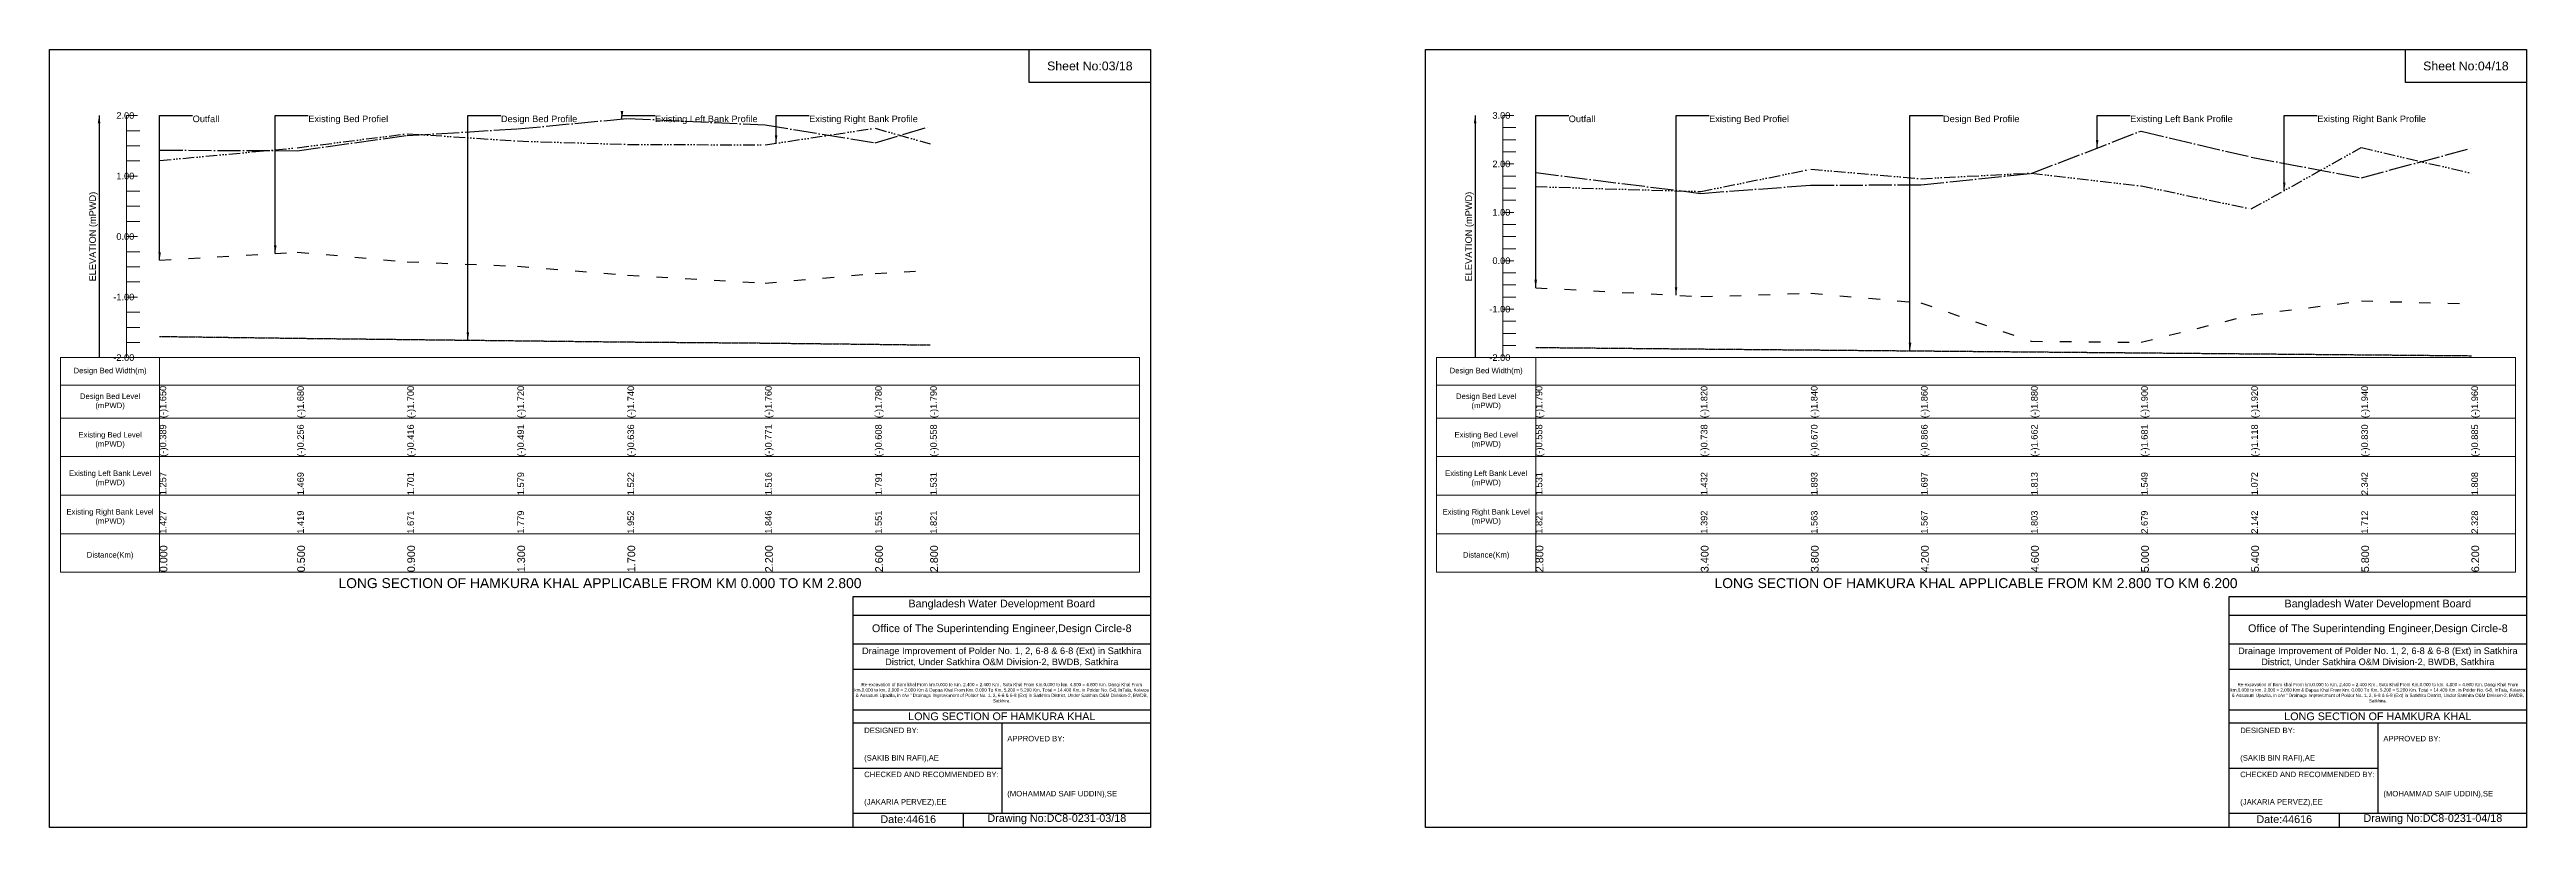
# Model space of a CAD drawing. Header units: inches. Extents: x 91000 to 278000, y -5656 to 20000.
# Drawn here: x 120000 to 138000, y 14344 to 20000 of the extents above; entities that cross this region are included whole.
import ezdxf

# ---------------------------------------------------------------- set-up
doc = ezdxf.new("R2010")
doc.units = ezdxf.units.IN
doc.header["$LTSCALE"] = 7
doc.header["$MEASUREMENT"] = 0
for name, pattern in [('ACAD_ISO03W100', [30, 12, -18]), ('ACAD_ISO04W100', [30, 24, -3, 0, -3]), ('ACAD_ISO14W100', [24, 12, -3, 0, -3, 0, -3, 0, -3]), ('CENTER', [2, 1.25, -0.25, 0.25, -0.25])]:
    doc.linetypes.add(name, pattern=pattern)
for name, color, linetype, lineweight in [('Design Bed Level Long Section', 7, 'CENTER', 25), ('Existing Bed Level for Long Section', 7, 'ACAD_ISO03W100', 25), ('Existing Left Bank of Long section', 7, 'ACAD_ISO04W100', 25), ('Existing Right Bank of Long Section', 7, 'ACAD_ISO14W100', 25), ('Long Section Border', 7, 'Continuous', 9), ('Long Section Labels', 7, 'Continuous', 9), ('Vscale for Long Section', 7, 'Continuous', 9)]:
    doc.layers.add(name, color=color, linetype=linetype, lineweight=lineweight)
doc.styles.get("Standard").update_dxf_attribs({"font": 'arial.ttf'})
doc.dimstyles.get("Standard").update_dxf_attribs({"dimtxt": 0.18, "dimasz": 0.18, "dimexe": 0.18, "dimexo": 0.0625, "dimgap": 0.09, "dimtad": 0, "dimtih": 1, "dimtoh": 1, "dimdec": 4, "dimzin": 0, "dimdsep": 46, "dimtxsty": 'Standard', "dimcen": 0.09, "dimadec": 0, "dimazin": 0, "dimtfac": 1, "dimtdec": 4, "dimtofl": 0, "dimtmove": 0, "dimatfit": 3, "dimfxl": 1, "dimtolj": 1, "dimtzin": 0, "dimarcsym": 0})

msp = doc.modelspace()

# ---------------------------------------------------------------- linework, layer by layer
for points in [[(120000, 20000), (128000, 20000), (128000, 14344), (120000, 14344)], [(127120, 20000), (128000, 20000), (128000, 19760), (127120, 19760)], [(130000, 20000), (138000, 20000), (138000, 14344), (130000, 14344)], [(137120, 20000), (138000, 20000), (138000, 19760), (137120, 19760)]]:
    msp.add_lwpolyline(points, close=True)
for points in [[(125840, 14344), (125840, 16024), (128000, 16024)], [(135840, 14344), (135840, 16024), (138000, 16024)], [(125840, 15888), (128000, 15888)], [(135840, 15888), (138000, 15888)], [(125840, 15680), (128000, 15680)], [(135840, 15680), (138000, 15680)], [(125840, 15496), (128000, 15496)], [(135840, 15496), (138000, 15496)], [(125840, 15200), (128000, 15200)], [(135840, 15200), (138000, 15200)], [(125840, 15104), (128000, 15104)], [(126920, 15104), (126920, 14448)], [(135840, 15104), (138000, 15104)], [(136920, 15104), (136920, 14448)], [(125840, 14776), (126920, 14776)], [(135840, 14776), (136920, 14776)], [(125840, 14448), (128000, 14448)], [(126640, 14448), (126640, 14344)], [(135840, 14448), (138000, 14448)], [(136640, 14448), (136640, 14344)]]:
    msp.add_lwpolyline(points)
at = {"layer": 'Design Bed Level Long Section'}
for points in [[(120800, 17914), (121800, 17901), (122600, 17892), (123400, 17883), (124200, 17874), (125200, 17866), (126000, 17857), (126400, 17852)], [(130800, 17834), (132000, 17823), (132800, 17816), (133600, 17809), (134400, 17802), (135200, 17795), (136000, 17788), (136800, 17781), (137600, 17774)]]:
    msp.add_lwpolyline(points, dxfattribs=at)
at = {"layer": 'Existing Bed Level for Long Section'}
for points in [[(120800, 18469), (121800, 18527), (122600, 18457), (123400, 18424), (124200, 18360), (125200, 18301), (126000, 18372), (126400, 18394)], [(130800, 18268), (132000, 18204), (132800, 18228), (133600, 18159), (134400, 17879), (135200, 17872), (136000, 18070), (136800, 18172), (137600, 18152)]]:
    msp.add_lwpolyline(points, dxfattribs=at)
at = {"layer": 'Existing Left Bank of Long section'}
for points in [[(120800, 19268), (121800, 19264), (122600, 19375), (123400, 19423), (124200, 19499), (125200, 19452), (126000, 19322), (126400, 19441)], [(130800, 19105), (132000, 18954), (132800, 19014), (133600, 19016), (134400, 19099), (135200, 19407), (136000, 19218), (136800, 19067), (137600, 19283)]]:
    msp.add_lwpolyline(points, dxfattribs=at)
at = {"layer": 'Existing Right Bank of Long Section'}
for points in [[(120800, 19193), (121800, 19286), (122600, 19388), (123400, 19335), (124200, 19310), (125200, 19307), (126000, 19428), (126400, 19314)], [(130800, 19003), (132000, 18968), (132800, 19130), (133600, 19061), (134400, 19102), (135200, 19009), (136000, 18841), (136800, 19288), (137600, 19100)]]:
    msp.add_lwpolyline(points, dxfattribs=at)
at = {"layer": 'Long Section Border'}
for points in [[(120080, 17760), (127920, 17760), (127920, 16200), (120080, 16200)], [(130080, 17760), (137920, 17760), (137920, 16200), (130080, 16200)]]:
    msp.add_lwpolyline(points, close=True, dxfattribs=at)
for points in [[(120800, 17760), (120800, 16200)], [(130800, 17760), (130800, 16200)], [(120080, 17560), (127920, 17560)], [(130080, 17560), (137920, 17560)], [(120080, 17320), (127920, 17320)], [(130080, 17320), (137920, 17320)], [(120080, 17040), (127920, 17040)], [(130080, 17040), (137920, 17040)], [(120080, 16760), (127920, 16760)], [(130080, 16760), (137920, 16760)], [(120080, 16480), (127920, 16480)], [(130080, 16480), (137920, 16480)]]:
    msp.add_lwpolyline(points, dxfattribs=at)
at = {"layer": 'Vscale for Long Section'}
for points in [[(120560, 17760), (120560, 18200), (120560, 18640), (120560, 19080), (120560, 19520)], [(120560, 19520), (120640, 19520)], [(130560, 17760), (130560, 18112), (130560, 18464), (130560, 18816), (130560, 19168), (130560, 19520)], [(130560, 19520), (130640, 19520)], [(120560, 19410), (120656, 19410)], [(120560, 19300), (120656, 19300)], [(130560, 19432), (130656, 19432)], [(130560, 19344), (130656, 19344)], [(120560, 19190), (120656, 19190)], [(120560, 19080), (120640, 19080)], [(130560, 19256), (130656, 19256)], [(130560, 19168), (130640, 19168)], [(130560, 19080), (130656, 19080)], [(120560, 18970), (120656, 18970)], [(130560, 18992), (130656, 18992)], [(130560, 18904), (130656, 18904)], [(120560, 18860), (120656, 18860)], [(120560, 18750), (120656, 18750)], [(130560, 18816), (130640, 18816)], [(130560, 18728), (130656, 18728)], [(120560, 18640), (120640, 18640)], [(130560, 18640), (130656, 18640)], [(130560, 18552), (130656, 18552)], [(120560, 18530), (120656, 18530)], [(120560, 18420), (120656, 18420)], [(130560, 18464), (130640, 18464)], [(130560, 18376), (130656, 18376)], [(120560, 18310), (120656, 18310)], [(120560, 18200), (120640, 18200)], [(130560, 18288), (130656, 18288)], [(130560, 18200), (130656, 18200)], [(120560, 18090), (120656, 18090)], [(130560, 18112), (130640, 18112)], [(130560, 18024), (130656, 18024)], [(120560, 17980), (120656, 17980)], [(120560, 17870), (120656, 17870)], [(130560, 17936), (130656, 17936)], [(130560, 17848), (130656, 17848)], [(120560, 17760), (120640, 17760)], [(130560, 17760), (130640, 17760)]]:
    msp.add_lwpolyline(points, dxfattribs=at)

# ---------------------------------------------------------------- texts
at = {"attachment_point": 5}
for s, insert, char_height in [('Sheet No:03/18', (127560, 19880), 64), ('Sheet No:04/18', (137560, 19880), 64), ('Bangladesh Water Development Board', (126920, 15964), 56), ('Bangladesh Water Development Board', (136920, 15964), 56), ('Office of The Superintending Engineer,Design Circle-8', (126920, 15784), 56), ('Office of The Superintending Engineer,Design Circle-8', (136920, 15784), 56)]:
    msp.add_mtext(s, dxfattribs=dict(at, insert=insert, char_height=char_height))
for s, insert, char_height, width, attachment_point in [('Drainage Improvement of Polder No. 1, 2, 6-8 & 6-8 (Ext) in Satkhira District, Under Satkhira O&M Division-2, BWDB, Satkhira', (126920, 15584), 48, 2240, 5), ('Drainage Improvement of Polder No. 1, 2, 6-8 & 6-8 (Ext) in Satkhira District, Under Satkhira O&M Division-2, BWDB, Satkhira', (136920, 15584), 48, 2240, 5), ('Re-excavation of Boro khal From km.0.000 to Km. 2.400 = 2.400 Km , Soto Khal From Km.0.000 to km. 4.800 = 4.800 Km, Dangi Khal From km.0.000 to km. 2.000 = 2.000 Km & Dapua Khal From Km. 0.000 To Km. 5.200 = 5.200 Km. Total = 14.400 Km. in Polder No. 6-8, InTala, Kolaroa & Assasuni Upazila, in c/w “ Drainage Improvement of Polder No. 1, 2, 6-8 & 6-8 (Ext) in Satkhira District, Under Satkhira O&M Division-2, BWDB, Satkhira.', (126920, 15324), 23.565, 2160, 5), ('Re-excavation of Boro khal From km.0.000 to Km. 2.400 = 2.400 Km , Soto Khal From Km.0.000 to km. 4.800 = 4.800 Km, Dangi Khal From km.0.000 to km. 2.000 = 2.000 Km & Dapua Khal From Km. 0.000 To Km. 5.200 = 5.200 Km. Total = 14.400 Km. in Polder No. 6-8, InTala, Kolaroa & Assasuni Upazila, in c/w “ Drainage Improvement of Polder No. 1, 2, 6-8 & 6-8 (Ext) in Satkhira District, Under Satkhira O&M Division-2, BWDB, Satkhira.', (136920, 15324), 23.565, 2160, 5), ('LONG SECTION OF HAMKURA KHAL', (126920, 15152), 56, 2240, 5), ('LONG SECTION OF HAMKURA KHAL', (136920, 15152), 56, 2240, 5), ('DESIGNED BY:^J^J^J(SAKIB BIN RAFI),AE', (125920, 14944), 40, 1120, 4), ('APPROVED BY:^J^J^J^J^J^J(MOHAMMAD SAIF UDDIN),SE', (126960, 14784), 40, 1120, 4), ('DESIGNED BY:^J^J^J(SAKIB BIN RAFI),AE', (135920, 14944), 40, 1120, 4), ('APPROVED BY:^J^J^J^J^J^J(MOHAMMAD SAIF UDDIN),SE', (136960, 14784), 40, 1120, 4), ('CHECKED AND RECOMMENDED BY:^J^J^J(JAKARIA PERVEZ),EE', (125920, 14624), 40, 1120, 4), ('CHECKED AND RECOMMENDED BY:^J^J^J(JAKARIA PERVEZ),EE', (135920, 14624), 40, 1120, 4), ('Date:44616', (126240, 14404), 56, 1120, 5), ('Drawing No:DC8-0231-03/18', (127320, 14404), 56, 1760, 5), ('Date:44616', (136240, 14404), 56, 1120, 5), ('Drawing No:DC8-0231-04/18', (137320, 14404), 56, 1760, 5)]:
    msp.add_mtext(s, dxfattribs=dict(insert=insert, char_height=char_height, width=width, attachment_point=attachment_point))
at = {"layer": 'Long Section Border', "attachment_point": 5}
for s, insert, char_height in [('Design Bed Width(m)', (120440, 17660), 40), ('Design Bed Width(m)', (130440, 17660), 40), ('Design Bed Level^J(mPWD)', (120440, 17440), 40), ('Design Bed Level^J(mPWD)', (130440, 17440), 40), ('Existing Bed Level^J(mPWD)', (120440, 17160), 40), ('Existing Bed Level^J(mPWD)', (130440, 17160), 40), ('Existing Left Bank Level^J(mPWD)', (120440, 16880), 40), ('Existing Left Bank Level^J(mPWD)', (130440, 16880), 40), ('Existing Right Bank Level^J(mPWD)', (120440, 16600), 40), ('Existing Right Bank Level^J(mPWD)', (130440, 16600), 40), ('Distance(Km)', (120440, 16320), 40), ('Distance(Km)', (130440, 16320), 40), ('LONG SECTION OF HAMKURA KHAL APPLICABLE FROM KM 0.000 TO KM 2.800', (124000, 16120), 72), ('LONG SECTION OF HAMKURA KHAL APPLICABLE FROM KM 2.800 TO KM 6.200', (134000, 16120), 72)]:
    msp.add_mtext(s, dxfattribs=dict(at, insert=insert, char_height=char_height))
at = {"layer": 'Long Section Labels', "char_height": 48, "attachment_point": 1}
for s, insert in [('Outfall', (121040, 19520)), ('Existing Bed Profiel', (121880, 19520)), ('Design Bed Profile', (123280, 19520)), ('Existing Left Bank Profile', (124400, 19520)), ('Existing Right Bank Profile', (125520, 19520)), ('Outfall', (131040, 19520)), ('Existing Bed Profiel', (132060, 19520)), ('Design Bed Profile', (133760, 19520)), ('Existing Left Bank Profile', (135120, 19520)), ('Existing Right Bank Profile', (136480, 19520))]:
    msp.add_mtext(s, dxfattribs=dict(at, insert=insert))
at = {"layer": 'Vscale for Long Section', "char_height": 48, "attachment_point": 6}
for s, insert in [('2.00', (120616, 19520)), ('3.00', (130616, 19520)), ('1.00', (120616, 19080)), ('2.00', (130616, 19168)), ('1.00', (130616, 18816)), ('0.00', (120616, 18640)), ('0.00', (130616, 18464)), ('-1.00', (120616, 18200)), ('-1.00', (130616, 18112)), ('-2.00', (120616, 17760)), ('-2.00', (130616, 17760))]:
    msp.add_mtext(s, dxfattribs=dict(at, insert=insert))
at = {"layer": 'Vscale for Long Section', "rotation": 90}
for s, insert, char_height, attachment_point in [('ELEVATION (mPWD)', (120320, 18640), 48, 5), ('ELEVATION (mPWD)', (130320, 18640), 48, 5), ('(-)1.650', (120800, 17320), 48, 1), ('(-)1.680', (121800, 17320), 48, 1), ('(-)1.700', (122600, 17320), 48, 1), ('(-)1.720', (123400, 17320), 48, 1), ('(-)1.740', (124200, 17320), 48, 1), ('(-)1.760', (125200, 17320), 48, 1), ('(-)1.780', (126000, 17320), 48, 1), ('(-)1.790', (126400, 17320), 48, 1), ('(-)1.790', (130800, 17320), 48, 1), ('(-)1.820', (132000, 17320), 48, 1), ('(-)1.840', (132800, 17320), 48, 1), ('(-)1.860', (133600, 17320), 48, 1), ('(-)1.880', (134400, 17320), 48, 1), ('(-)1.900', (135200, 17320), 48, 1), ('(-)1.920', (136000, 17320), 48, 1), ('(-)1.940', (136800, 17320), 48, 1), ('(-)1.960', (137600, 17320), 48, 1), ('(-)0.389', (120800, 17040), 48, 1), ('(-)0.256', (121800, 17040), 48, 1), ('(-)0.416', (122600, 17040), 48, 1), ('(-)0.491', (123400, 17040), 48, 1), ('(-)0.636', (124200, 17040), 48, 1), ('(-)0.771', (125200, 17040), 48, 1), ('(-)0.608', (126000, 17040), 48, 1), ('(-)0.558', (126400, 17040), 48, 1), ('(-)0.558', (130800, 17040), 48, 1), ('(-)0.738', (132000, 17040), 48, 1), ('(-)0.670', (132800, 17040), 48, 1), ('(-)0.866', (133600, 17040), 48, 1), ('(-)1.662', (134400, 17040), 48, 1), ('(-)1.681', (135200, 17040), 48, 1), ('(-)1.118', (136000, 17040), 48, 1), ('(-)0.830', (136800, 17040), 48, 1), ('(-)0.885', (137600, 17040), 48, 1), ('1.257', (120800, 16760), 48, 1), ('1.469', (121800, 16760), 48, 1), ('1.701', (122600, 16760), 48, 1), ('1.579', (123400, 16760), 48, 1), ('1.522', (124200, 16760), 48, 1), ('1.516', (125200, 16760), 48, 1), ('1.791', (126000, 16760), 48, 1), ('1.531', (126400, 16760), 48, 1), ('1.531', (130800, 16760), 48, 1), ('1.432', (132000, 16760), 48, 1), ('1.893', (132800, 16760), 48, 1), ('1.697', (133600, 16760), 48, 1), ('1.813', (134400, 16760), 48, 1), ('1.549', (135200, 16760), 48, 1), ('1.072', (136000, 16760), 48, 1), ('2.342', (136800, 16760), 48, 1), ('1.808', (137600, 16760), 48, 1), ('1.427', (120800, 16480), 48, 1), ('1.419', (121800, 16480), 48, 1), ('1.671', (122600, 16480), 48, 1), ('1.779', (123400, 16480), 48, 1), ('1.952', (124200, 16480), 48, 1), ('1.846', (125200, 16480), 48, 1), ('1.551', (126000, 16480), 48, 1), ('1.821', (126400, 16480), 48, 1), ('1.821', (130800, 16480), 48, 1), ('1.392', (132000, 16480), 48, 1), ('1.563', (132800, 16480), 48, 1), ('1.567', (133600, 16480), 48, 1), ('1.803', (134400, 16480), 48, 1), ('2.679', (135200, 16480), 48, 1), ('2.142', (136000, 16480), 48, 1), ('1.712', (136800, 16480), 48, 1), ('2.328', (137600, 16480), 48, 1), ('0.000', (120800, 16200), 56, 1), ('0.500', (121800, 16200), 56, 1), ('0.900', (122600, 16200), 56, 1), ('1.300', (123400, 16200), 56, 1), ('1.700', (124200, 16200), 56, 1), ('2.200', (125200, 16200), 56, 1), ('2.600', (126000, 16200), 56, 1), ('2.800', (126400, 16200), 56, 1), ('2.800', (130800, 16200), 56, 1), ('3.400', (132000, 16200), 56, 1), ('3.800', (132800, 16200), 56, 1), ('4.200', (133600, 16200), 56, 1), ('4.600', (134400, 16200), 56, 1), ('5.000', (135200, 16200), 56, 1), ('5.400', (136000, 16200), 56, 1), ('5.800', (136800, 16200), 56, 1), ('6.200', (137600, 16200), 56, 1)]:
    msp.add_mtext(s, dxfattribs=dict(at, insert=insert, char_height=char_height, attachment_point=attachment_point))

# ---------------------------------------------------------------- leaders
at = {"layer": 'Long Section Labels', "annotation_type": 0, "has_hookline": 1, "hookline_direction": 0}
for points, text_width in [([(120800, 18469), (120800, 19520), (121040, 19520)], 186), ([(121640, 18518), (121640, 19520), (121880, 19520)], 571), ([(123040, 17887), (123040, 19520), (123280, 19520)], 547), ([(124160, 19495), (124160, 19520), (124400, 19520)], 737), ([(125280, 19319), (125280, 19520), (125520, 19520)], 782), ([(130800, 18268), (130800, 19520), (131040, 19520)], 186), ([(131820, 18214), (131820, 19520), (132060, 19520)], 571), ([(133520, 17810), (133520, 19520), (133760, 19520)], 547), ([(134880, 19284), (134880, 19520), (135120, 19520)], 737), ([(136240, 18975), (136240, 19520), (136480, 19520)], 782)]:
    msp.add_leader(points, dimstyle='Standard', override={"dimasz": 57.6}, dxfattribs=dict(at, text_width=text_width))
at = {"layer": 'Vscale for Long Section'}
for points in [[(120360, 19520), (120360, 17760)], [(130360, 19520), (130360, 17760)]]:
    msp.add_leader(points, dimstyle='Standard', override={"dimasz": 57.6}, dxfattribs=at)

doc.saveas('drawing.dxf')
